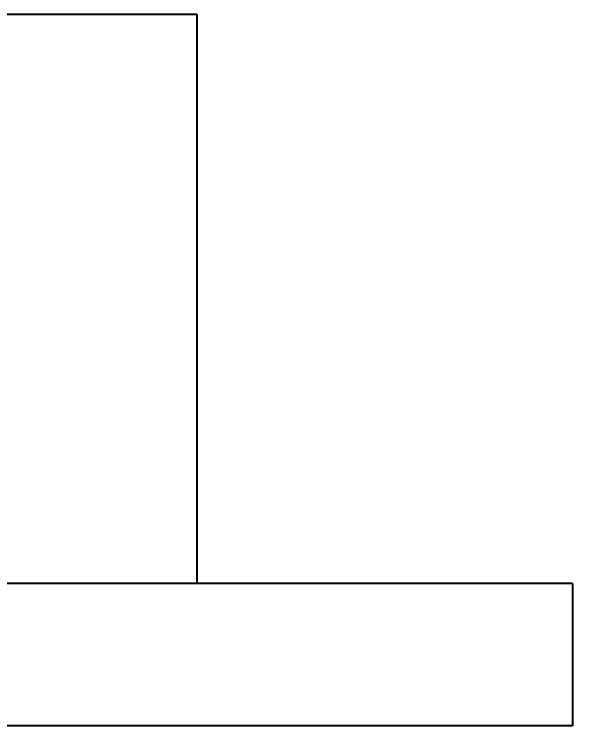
# Model space of a CAD drawing. Header units: millimetres. Extents: x 154.1 to 235.2, y 94.9 to 137.4.
# Drawn here: x 208.855 to 209.468, y 118.576 to 119.326 of the extents above; entities that cross this region are included whole.
import ezdxf

# ---------------------------------------------------------------- set-up
doc = ezdxf.new("R2010")
doc.units = ezdxf.units.MM
doc.header["$LTSCALE"] = 0.05
for name, color, linetype in [('Cotas', 6, 'Continuous'), ('Desnivel', 1, 'Continuous'), ('Parede', 5, 'Continuous')]:
    doc.layers.add(name, color=color, linetype=linetype)
doc.styles.get("Standard").update_dxf_attribs({"font": 'arial.ttf'})
doc.dimstyles.new('ISO-25', dxfattribs={"dimtxt": 0.3, "dimasz": 2.5, "dimexe": 1.25, "dimexo": 0.625, "dimgap": 0.2, "dimtad": 1, "dimzin": 1, "dimtxsty": 'Standard', "dimcen": 2.5, "dimse1": 1, "dimse2": 1, "dimsd1": 1, "dimsd2": 1, "dimclrd": 6, "dimclrt": 2, "dimadec": 0, "dimazin": 0, "dimtfac": 1, "dimtmove": 0, "dimatfit": 3, "dimfxl": 1, "dimarcsym": 0})

# ---------------------------------------------------------------- blocks, each defined once
blk = doc.blocks.new('*D84')
at = {"layer": 'Defpoints', "color": 0}
for p in [(205.44676, 118.72608), (210.34403, 118.72608), (210.34403, 118.57608)]:
    blk.add_point(p, dxfattribs=at)
at = {"layer": 'Cotas', "color": 2, "insert": (207.89539, 118.83618), "char_height": 0.1, "attachment_point": 5}
blk.add_mtext('4,90', dxfattribs=at)

msp = doc.modelspace()

# ---------------------------------------------------------------- linework, layer by layer
at = {"layer": 'Desnivel'}
for p, q in [((207.44676, 119.32608), (209.04802, 119.32608)), ((209.04802, 119.32608), (209.04802, 118.72608))]:
    msp.add_line(p, q, dxfattribs=at)
at = {"layer": 'Parede'}
for p, q in [((209.44403, 118.72608), (205.44676, 118.72608)), ((209.44403, 118.72608), (209.44403, 118.57608)), ((209.44403, 118.57608), (207.77157, 118.57608))]:
    msp.add_line(p, q, dxfattribs=at)

# ---------------------------------------------------------------- dimensions: what is measured, and where the dimension line sits
at = {"layer": 'Cotas'}
dim = msp.add_linear_dim(base=(210.34403, 118.57608), p1=(205.44676, 118.72608), p2=(210.34403, 118.72608), dimstyle='ISO-25', override={"dimtxt": 0.1}, dxfattribs=at)
dim.commit()
dim.dimension.update_dxf_attribs({"geometry": '*D84', "text_midpoint": (207.89539, 118.83618)})

doc.saveas('drawing.dxf')
